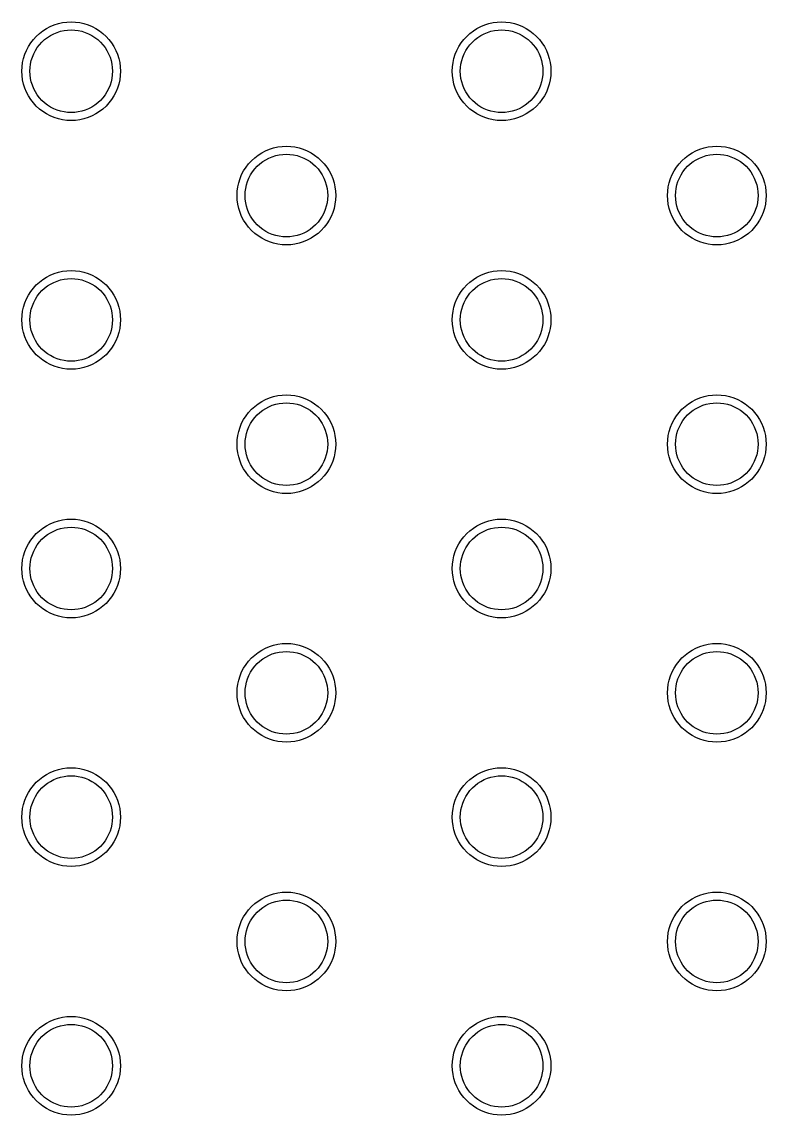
# Model space of a CAD drawing. Header units: millimetres. Extents: x 0 to 2033, y -1000001 to 3212.
# Drawn here: x 226.5 to 346.3, y 2427.1 to 2602.9 of the extents above; entities that cross this region are included whole.
import ezdxf

# ---------------------------------------------------------------- set-up
doc = ezdxf.new("R2010")
doc.units = ezdxf.units.MM
doc.layers.add('DRAWING', color=7, linetype='Continuous')

msp = doc.modelspace()

# ---------------------------------------------------------------- linework, layer by layer
at = {"layer": 'DRAWING', "linetype": 'CONTINUOUS', "true_color": 0xff1a1a}
for points in [[(242.34, 2595), (242.31, 2594.31), (242.22, 2593.62), (242.07, 2592.94), (241.86, 2592.28), (241.6, 2591.64), (241.28, 2591.03), (240.9, 2590.45), (240.48, 2589.9), (240.01, 2589.39), (239.5, 2588.92), (238.95, 2588.5), (238.37, 2588.12), (237.76, 2587.8), (237.12, 2587.54), (236.46, 2587.33), (235.78, 2587.18), (235.09, 2587.09), (234.4, 2587.06), (233.71, 2587.09), (233.02, 2587.18), (232.34, 2587.33), (231.68, 2587.54), (231.04, 2587.8), (230.43, 2588.12), (229.85, 2588.5), (229.3, 2588.92), (228.79, 2589.39), (228.32, 2589.9), (227.9, 2590.45), (227.52, 2591.03), (227.2, 2591.64), (226.94, 2592.28), (226.73, 2592.94), (226.58, 2593.62), (226.49, 2594.31), (226.46, 2595), (226.49, 2595.69), (226.58, 2596.38), (226.73, 2597.06), (226.94, 2597.72), (227.2, 2598.36), (227.52, 2598.97), (227.9, 2599.55), (228.32, 2600.1), (228.79, 2600.61), (229.3, 2601.08), (229.85, 2601.5), (230.43, 2601.88), (231.04, 2602.2), (231.68, 2602.46), (232.34, 2602.67), (233.02, 2602.82), (233.71, 2602.91), (234.4, 2602.94), (235.09, 2602.91), (235.78, 2602.82), (236.46, 2602.67), (237.12, 2602.46), (237.76, 2602.2), (238.37, 2601.88), (238.95, 2601.5), (239.5, 2601.08), (240.01, 2600.61), (240.48, 2600.1), (240.9, 2599.55), (241.28, 2598.97), (241.6, 2598.36), (241.86, 2597.72), (242.07, 2597.06), (242.22, 2596.38), (242.31, 2595.69), (242.34, 2595)], [(311.62, 2595), (311.59, 2594.31), (311.5, 2593.62), (311.35, 2592.94), (311.14, 2592.28), (310.88, 2591.64), (310.56, 2591.03), (310.18, 2590.45), (309.76, 2589.9), (309.29, 2589.39), (308.78, 2588.92), (308.23, 2588.5), (307.65, 2588.12), (307.04, 2587.8), (306.4, 2587.54), (305.74, 2587.33), (305.06, 2587.18), (304.37, 2587.09), (303.68, 2587.06), (302.99, 2587.09), (302.3, 2587.18), (301.62, 2587.33), (300.96, 2587.54), (300.32, 2587.8), (299.71, 2588.12), (299.13, 2588.5), (298.58, 2588.92), (298.07, 2589.39), (297.6, 2589.9), (297.18, 2590.45), (296.8, 2591.03), (296.48, 2591.64), (296.22, 2592.28), (296.01, 2592.94), (295.86, 2593.62), (295.77, 2594.31), (295.74, 2595), (295.77, 2595.69), (295.86, 2596.38), (296.01, 2597.06), (296.22, 2597.72), (296.48, 2598.36), (296.8, 2598.97), (297.18, 2599.55), (297.6, 2600.1), (298.07, 2600.61), (298.58, 2601.08), (299.13, 2601.5), (299.71, 2601.88), (300.32, 2602.2), (300.96, 2602.46), (301.62, 2602.67), (302.3, 2602.82), (302.99, 2602.91), (303.68, 2602.94), (304.37, 2602.91), (305.06, 2602.82), (305.74, 2602.67), (306.4, 2602.46), (307.04, 2602.2), (307.65, 2601.88), (308.23, 2601.5), (308.78, 2601.08), (309.29, 2600.61), (309.76, 2600.1), (310.18, 2599.55), (310.56, 2598.97), (310.88, 2598.36), (311.14, 2597.72), (311.35, 2597.06), (311.5, 2596.38), (311.59, 2595.69), (311.62, 2595)], [(276.98, 2575), (276.95, 2574.31), (276.86, 2573.62), (276.71, 2572.94), (276.5, 2572.28), (276.24, 2571.64), (275.92, 2571.03), (275.54, 2570.45), (275.12, 2569.9), (274.65, 2569.39), (274.14, 2568.92), (273.59, 2568.5), (273.01, 2568.12), (272.4, 2567.8), (271.76, 2567.54), (271.1, 2567.33), (270.42, 2567.18), (269.73, 2567.09), (269.04, 2567.06), (268.35, 2567.09), (267.66, 2567.18), (266.98, 2567.33), (266.32, 2567.54), (265.68, 2567.8), (265.07, 2568.12), (264.49, 2568.5), (263.94, 2568.92), (263.43, 2569.39), (262.96, 2569.9), (262.54, 2570.45), (262.16, 2571.03), (261.84, 2571.64), (261.58, 2572.28), (261.37, 2572.94), (261.22, 2573.62), (261.13, 2574.31), (261.1, 2575), (261.13, 2575.69), (261.22, 2576.38), (261.37, 2577.06), (261.58, 2577.72), (261.84, 2578.36), (262.16, 2578.97), (262.54, 2579.55), (262.96, 2580.1), (263.43, 2580.61), (263.94, 2581.08), (264.49, 2581.5), (265.07, 2581.88), (265.68, 2582.2), (266.32, 2582.46), (266.98, 2582.67), (267.66, 2582.82), (268.35, 2582.91), (269.04, 2582.94), (269.73, 2582.91), (270.42, 2582.82), (271.1, 2582.67), (271.76, 2582.46), (272.4, 2582.2), (273.01, 2581.88), (273.59, 2581.5), (274.14, 2581.08), (274.65, 2580.61), (275.12, 2580.1), (275.54, 2579.55), (275.92, 2578.97), (276.24, 2578.36), (276.5, 2577.72), (276.71, 2577.06), (276.86, 2576.38), (276.95, 2575.69), (276.98, 2575)], [(346.26, 2575), (346.23, 2574.31), (346.14, 2573.62), (345.99, 2572.94), (345.78, 2572.28), (345.52, 2571.64), (345.2, 2571.03), (344.82, 2570.45), (344.4, 2569.9), (343.93, 2569.39), (343.42, 2568.92), (342.87, 2568.5), (342.29, 2568.12), (341.68, 2567.8), (341.04, 2567.54), (340.38, 2567.33), (339.7, 2567.18), (339.01, 2567.09), (338.32, 2567.06), (337.63, 2567.09), (336.94, 2567.18), (336.26, 2567.33), (335.6, 2567.54), (334.96, 2567.8), (334.35, 2568.12), (333.77, 2568.5), (333.22, 2568.92), (332.71, 2569.39), (332.24, 2569.9), (331.82, 2570.45), (331.44, 2571.03), (331.12, 2571.64), (330.86, 2572.28), (330.65, 2572.94), (330.5, 2573.62), (330.41, 2574.31), (330.38, 2575), (330.41, 2575.69), (330.5, 2576.38), (330.65, 2577.06), (330.86, 2577.72), (331.12, 2578.36), (331.44, 2578.97), (331.82, 2579.55), (332.24, 2580.1), (332.71, 2580.61), (333.22, 2581.08), (333.77, 2581.5), (334.35, 2581.88), (334.96, 2582.2), (335.6, 2582.46), (336.26, 2582.67), (336.94, 2582.82), (337.63, 2582.91), (338.32, 2582.94), (339.01, 2582.91), (339.7, 2582.82), (340.38, 2582.67), (341.04, 2582.46), (341.68, 2582.2), (342.29, 2581.88), (342.87, 2581.5), (343.42, 2581.08), (343.93, 2580.61), (344.4, 2580.1), (344.82, 2579.55), (345.2, 2578.97), (345.52, 2578.36), (345.78, 2577.72), (345.99, 2577.06), (346.14, 2576.38), (346.23, 2575.69), (346.26, 2575)], [(242.34, 2555), (242.31, 2554.31), (242.22, 2553.62), (242.07, 2552.94), (241.86, 2552.28), (241.6, 2551.64), (241.28, 2551.03), (240.9, 2550.45), (240.48, 2549.9), (240.01, 2549.39), (239.5, 2548.92), (238.95, 2548.5), (238.37, 2548.12), (237.76, 2547.8), (237.12, 2547.54), (236.46, 2547.33), (235.78, 2547.18), (235.09, 2547.09), (234.4, 2547.06), (233.71, 2547.09), (233.02, 2547.18), (232.34, 2547.33), (231.68, 2547.54), (231.04, 2547.8), (230.43, 2548.12), (229.85, 2548.5), (229.3, 2548.92), (228.79, 2549.39), (228.32, 2549.9), (227.9, 2550.45), (227.52, 2551.03), (227.2, 2551.64), (226.94, 2552.28), (226.73, 2552.94), (226.58, 2553.62), (226.49, 2554.31), (226.46, 2555), (226.49, 2555.69), (226.58, 2556.38), (226.73, 2557.06), (226.94, 2557.72), (227.2, 2558.36), (227.52, 2558.97), (227.9, 2559.55), (228.32, 2560.1), (228.79, 2560.61), (229.3, 2561.08), (229.85, 2561.5), (230.43, 2561.88), (231.04, 2562.2), (231.68, 2562.46), (232.34, 2562.67), (233.02, 2562.82), (233.71, 2562.91), (234.4, 2562.94), (235.09, 2562.91), (235.78, 2562.82), (236.46, 2562.67), (237.12, 2562.46), (237.76, 2562.2), (238.37, 2561.88), (238.95, 2561.5), (239.5, 2561.08), (240.01, 2560.61), (240.48, 2560.1), (240.9, 2559.55), (241.28, 2558.97), (241.6, 2558.36), (241.86, 2557.72), (242.07, 2557.06), (242.22, 2556.38), (242.31, 2555.69), (242.34, 2555)], [(311.62, 2555), (311.59, 2554.31), (311.5, 2553.62), (311.35, 2552.94), (311.14, 2552.28), (310.88, 2551.64), (310.56, 2551.03), (310.18, 2550.45), (309.76, 2549.9), (309.29, 2549.39), (308.78, 2548.92), (308.23, 2548.5), (307.65, 2548.12), (307.04, 2547.8), (306.4, 2547.54), (305.74, 2547.33), (305.06, 2547.18), (304.37, 2547.09), (303.68, 2547.06), (302.99, 2547.09), (302.3, 2547.18), (301.62, 2547.33), (300.96, 2547.54), (300.32, 2547.8), (299.71, 2548.12), (299.13, 2548.5), (298.58, 2548.92), (298.07, 2549.39), (297.6, 2549.9), (297.18, 2550.45), (296.8, 2551.03), (296.48, 2551.64), (296.22, 2552.28), (296.01, 2552.94), (295.86, 2553.62), (295.77, 2554.31), (295.74, 2555), (295.77, 2555.69), (295.86, 2556.38), (296.01, 2557.06), (296.22, 2557.72), (296.48, 2558.36), (296.8, 2558.97), (297.18, 2559.55), (297.6, 2560.1), (298.07, 2560.61), (298.58, 2561.08), (299.13, 2561.5), (299.71, 2561.88), (300.32, 2562.2), (300.96, 2562.46), (301.62, 2562.67), (302.3, 2562.82), (302.99, 2562.91), (303.68, 2562.94), (304.37, 2562.91), (305.06, 2562.82), (305.74, 2562.67), (306.4, 2562.46), (307.04, 2562.2), (307.65, 2561.88), (308.23, 2561.5), (308.78, 2561.08), (309.29, 2560.61), (309.76, 2560.1), (310.18, 2559.55), (310.56, 2558.97), (310.88, 2558.36), (311.14, 2557.72), (311.35, 2557.06), (311.5, 2556.38), (311.59, 2555.69), (311.62, 2555)], [(276.98, 2535), (276.95, 2534.31), (276.86, 2533.62), (276.71, 2532.94), (276.5, 2532.28), (276.24, 2531.64), (275.92, 2531.03), (275.54, 2530.45), (275.12, 2529.9), (274.65, 2529.39), (274.14, 2528.92), (273.59, 2528.5), (273.01, 2528.12), (272.4, 2527.8), (271.76, 2527.54), (271.1, 2527.33), (270.42, 2527.18), (269.73, 2527.09), (269.04, 2527.06), (268.35, 2527.09), (267.66, 2527.18), (266.98, 2527.33), (266.32, 2527.54), (265.68, 2527.8), (265.07, 2528.12), (264.49, 2528.5), (263.94, 2528.92), (263.43, 2529.39), (262.96, 2529.9), (262.54, 2530.45), (262.16, 2531.03), (261.84, 2531.64), (261.58, 2532.28), (261.37, 2532.94), (261.22, 2533.62), (261.13, 2534.31), (261.1, 2535), (261.13, 2535.69), (261.22, 2536.38), (261.37, 2537.06), (261.58, 2537.72), (261.84, 2538.36), (262.16, 2538.97), (262.54, 2539.55), (262.96, 2540.1), (263.43, 2540.61), (263.94, 2541.08), (264.49, 2541.5), (265.07, 2541.88), (265.68, 2542.2), (266.32, 2542.46), (266.98, 2542.67), (267.66, 2542.82), (268.35, 2542.91), (269.04, 2542.94), (269.73, 2542.91), (270.42, 2542.82), (271.1, 2542.67), (271.76, 2542.46), (272.4, 2542.2), (273.01, 2541.88), (273.59, 2541.5), (274.14, 2541.08), (274.65, 2540.61), (275.12, 2540.1), (275.54, 2539.55), (275.92, 2538.97), (276.24, 2538.36), (276.5, 2537.72), (276.71, 2537.06), (276.86, 2536.38), (276.95, 2535.69), (276.98, 2535)], [(346.26, 2535), (346.23, 2534.31), (346.14, 2533.62), (345.99, 2532.94), (345.78, 2532.28), (345.52, 2531.64), (345.2, 2531.03), (344.82, 2530.45), (344.4, 2529.9), (343.93, 2529.39), (343.42, 2528.92), (342.87, 2528.5), (342.29, 2528.12), (341.68, 2527.8), (341.04, 2527.54), (340.38, 2527.33), (339.7, 2527.18), (339.01, 2527.09), (338.32, 2527.06), (337.63, 2527.09), (336.94, 2527.18), (336.26, 2527.33), (335.6, 2527.54), (334.96, 2527.8), (334.35, 2528.12), (333.77, 2528.5), (333.22, 2528.92), (332.71, 2529.39), (332.24, 2529.9), (331.82, 2530.45), (331.44, 2531.03), (331.12, 2531.64), (330.86, 2532.28), (330.65, 2532.94), (330.5, 2533.62), (330.41, 2534.31), (330.38, 2535), (330.41, 2535.69), (330.5, 2536.38), (330.65, 2537.06), (330.86, 2537.72), (331.12, 2538.36), (331.44, 2538.97), (331.82, 2539.55), (332.24, 2540.1), (332.71, 2540.61), (333.22, 2541.08), (333.77, 2541.5), (334.35, 2541.88), (334.96, 2542.2), (335.6, 2542.46), (336.26, 2542.67), (336.94, 2542.82), (337.63, 2542.91), (338.32, 2542.94), (339.01, 2542.91), (339.7, 2542.82), (340.38, 2542.67), (341.04, 2542.46), (341.68, 2542.2), (342.29, 2541.88), (342.87, 2541.5), (343.42, 2541.08), (343.93, 2540.61), (344.4, 2540.1), (344.82, 2539.55), (345.2, 2538.97), (345.52, 2538.36), (345.78, 2537.72), (345.99, 2537.06), (346.14, 2536.38), (346.23, 2535.69), (346.26, 2535)], [(242.34, 2515), (242.31, 2514.31), (242.22, 2513.62), (242.07, 2512.94), (241.86, 2512.28), (241.6, 2511.64), (241.28, 2511.03), (240.9, 2510.45), (240.48, 2509.9), (240.01, 2509.39), (239.5, 2508.92), (238.95, 2508.5), (238.37, 2508.12), (237.76, 2507.8), (237.12, 2507.54), (236.46, 2507.33), (235.78, 2507.18), (235.09, 2507.09), (234.4, 2507.06), (233.71, 2507.09), (233.02, 2507.18), (232.34, 2507.33), (231.68, 2507.54), (231.04, 2507.8), (230.43, 2508.12), (229.85, 2508.5), (229.3, 2508.92), (228.79, 2509.39), (228.32, 2509.9), (227.9, 2510.45), (227.52, 2511.03), (227.2, 2511.64), (226.94, 2512.28), (226.73, 2512.94), (226.58, 2513.62), (226.49, 2514.31), (226.46, 2515), (226.49, 2515.69), (226.58, 2516.38), (226.73, 2517.06), (226.94, 2517.72), (227.2, 2518.36), (227.52, 2518.97), (227.9, 2519.55), (228.32, 2520.1), (228.79, 2520.61), (229.3, 2521.08), (229.85, 2521.5), (230.43, 2521.88), (231.04, 2522.2), (231.68, 2522.46), (232.34, 2522.67), (233.02, 2522.82), (233.71, 2522.91), (234.4, 2522.94), (235.09, 2522.91), (235.78, 2522.82), (236.46, 2522.67), (237.12, 2522.46), (237.76, 2522.2), (238.37, 2521.88), (238.95, 2521.5), (239.5, 2521.08), (240.01, 2520.61), (240.48, 2520.1), (240.9, 2519.55), (241.28, 2518.97), (241.6, 2518.36), (241.86, 2517.72), (242.07, 2517.06), (242.22, 2516.38), (242.31, 2515.69), (242.34, 2515)], [(311.62, 2515), (311.59, 2514.31), (311.5, 2513.62), (311.35, 2512.94), (311.14, 2512.28), (310.88, 2511.64), (310.56, 2511.03), (310.18, 2510.45), (309.76, 2509.9), (309.29, 2509.39), (308.78, 2508.92), (308.23, 2508.5), (307.65, 2508.12), (307.04, 2507.8), (306.4, 2507.54), (305.74, 2507.33), (305.06, 2507.18), (304.37, 2507.09), (303.68, 2507.06), (302.99, 2507.09), (302.3, 2507.18), (301.62, 2507.33), (300.96, 2507.54), (300.32, 2507.8), (299.71, 2508.12), (299.13, 2508.5), (298.58, 2508.92), (298.07, 2509.39), (297.6, 2509.9), (297.18, 2510.45), (296.8, 2511.03), (296.48, 2511.64), (296.22, 2512.28), (296.01, 2512.94), (295.86, 2513.62), (295.77, 2514.31), (295.74, 2515), (295.77, 2515.69), (295.86, 2516.38), (296.01, 2517.06), (296.22, 2517.72), (296.48, 2518.36), (296.8, 2518.97), (297.18, 2519.55), (297.6, 2520.1), (298.07, 2520.61), (298.58, 2521.08), (299.13, 2521.5), (299.71, 2521.88), (300.32, 2522.2), (300.96, 2522.46), (301.62, 2522.67), (302.3, 2522.82), (302.99, 2522.91), (303.68, 2522.94), (304.37, 2522.91), (305.06, 2522.82), (305.74, 2522.67), (306.4, 2522.46), (307.04, 2522.2), (307.65, 2521.88), (308.23, 2521.5), (308.78, 2521.08), (309.29, 2520.61), (309.76, 2520.1), (310.18, 2519.55), (310.56, 2518.97), (310.88, 2518.36), (311.14, 2517.72), (311.35, 2517.06), (311.5, 2516.38), (311.59, 2515.69), (311.62, 2515)], [(276.98, 2495), (276.95, 2494.31), (276.86, 2493.62), (276.71, 2492.94), (276.5, 2492.28), (276.24, 2491.64), (275.92, 2491.03), (275.54, 2490.45), (275.12, 2489.9), (274.65, 2489.39), (274.14, 2488.92), (273.59, 2488.5), (273.01, 2488.12), (272.4, 2487.8), (271.76, 2487.54), (271.1, 2487.33), (270.42, 2487.18), (269.73, 2487.09), (269.04, 2487.06), (268.35, 2487.09), (267.66, 2487.18), (266.98, 2487.33), (266.32, 2487.54), (265.68, 2487.8), (265.07, 2488.12), (264.49, 2488.5), (263.94, 2488.92), (263.43, 2489.39), (262.96, 2489.9), (262.54, 2490.45), (262.16, 2491.03), (261.84, 2491.64), (261.58, 2492.28), (261.37, 2492.94), (261.22, 2493.62), (261.13, 2494.31), (261.1, 2495), (261.13, 2495.69), (261.22, 2496.38), (261.37, 2497.06), (261.58, 2497.72), (261.84, 2498.36), (262.16, 2498.97), (262.54, 2499.55), (262.96, 2500.1), (263.43, 2500.61), (263.94, 2501.08), (264.49, 2501.5), (265.07, 2501.88), (265.68, 2502.2), (266.32, 2502.46), (266.98, 2502.67), (267.66, 2502.82), (268.35, 2502.91), (269.04, 2502.94), (269.73, 2502.91), (270.42, 2502.82), (271.1, 2502.67), (271.76, 2502.46), (272.4, 2502.2), (273.01, 2501.88), (273.59, 2501.5), (274.14, 2501.08), (274.65, 2500.61), (275.12, 2500.1), (275.54, 2499.55), (275.92, 2498.97), (276.24, 2498.36), (276.5, 2497.72), (276.71, 2497.06), (276.86, 2496.38), (276.95, 2495.69), (276.98, 2495)], [(346.26, 2495), (346.23, 2494.31), (346.14, 2493.62), (345.99, 2492.94), (345.78, 2492.28), (345.52, 2491.64), (345.2, 2491.03), (344.82, 2490.45), (344.4, 2489.9), (343.93, 2489.39), (343.42, 2488.92), (342.87, 2488.5), (342.29, 2488.12), (341.68, 2487.8), (341.04, 2487.54), (340.38, 2487.33), (339.7, 2487.18), (339.01, 2487.09), (338.32, 2487.06), (337.63, 2487.09), (336.94, 2487.18), (336.26, 2487.33), (335.6, 2487.54), (334.96, 2487.8), (334.35, 2488.12), (333.77, 2488.5), (333.22, 2488.92), (332.71, 2489.39), (332.24, 2489.9), (331.82, 2490.45), (331.44, 2491.03), (331.12, 2491.64), (330.86, 2492.28), (330.65, 2492.94), (330.5, 2493.62), (330.41, 2494.31), (330.38, 2495), (330.41, 2495.69), (330.5, 2496.38), (330.65, 2497.06), (330.86, 2497.72), (331.12, 2498.36), (331.44, 2498.97), (331.82, 2499.55), (332.24, 2500.1), (332.71, 2500.61), (333.22, 2501.08), (333.77, 2501.5), (334.35, 2501.88), (334.96, 2502.2), (335.6, 2502.46), (336.26, 2502.67), (336.94, 2502.82), (337.63, 2502.91), (338.32, 2502.94), (339.01, 2502.91), (339.7, 2502.82), (340.38, 2502.67), (341.04, 2502.46), (341.68, 2502.2), (342.29, 2501.88), (342.87, 2501.5), (343.42, 2501.08), (343.93, 2500.61), (344.4, 2500.1), (344.82, 2499.55), (345.2, 2498.97), (345.52, 2498.36), (345.78, 2497.72), (345.99, 2497.06), (346.14, 2496.38), (346.23, 2495.69), (346.26, 2495)], [(242.34, 2475), (242.31, 2474.31), (242.22, 2473.62), (242.07, 2472.94), (241.86, 2472.28), (241.6, 2471.64), (241.28, 2471.03), (240.9, 2470.45), (240.48, 2469.9), (240.01, 2469.39), (239.5, 2468.92), (238.95, 2468.5), (238.37, 2468.12), (237.76, 2467.8), (237.12, 2467.54), (236.46, 2467.33), (235.78, 2467.18), (235.09, 2467.09), (234.4, 2467.06), (233.71, 2467.09), (233.02, 2467.18), (232.34, 2467.33), (231.68, 2467.54), (231.04, 2467.8), (230.43, 2468.12), (229.85, 2468.5), (229.3, 2468.92), (228.79, 2469.39), (228.32, 2469.9), (227.9, 2470.45), (227.52, 2471.03), (227.2, 2471.64), (226.94, 2472.28), (226.73, 2472.94), (226.58, 2473.62), (226.49, 2474.31), (226.46, 2475), (226.49, 2475.69), (226.58, 2476.38), (226.73, 2477.06), (226.94, 2477.72), (227.2, 2478.36), (227.52, 2478.97), (227.9, 2479.55), (228.32, 2480.1), (228.79, 2480.61), (229.3, 2481.08), (229.85, 2481.5), (230.43, 2481.88), (231.04, 2482.2), (231.68, 2482.46), (232.34, 2482.67), (233.02, 2482.82), (233.71, 2482.91), (234.4, 2482.94), (235.09, 2482.91), (235.78, 2482.82), (236.46, 2482.67), (237.12, 2482.46), (237.76, 2482.2), (238.37, 2481.88), (238.95, 2481.5), (239.5, 2481.08), (240.01, 2480.61), (240.48, 2480.1), (240.9, 2479.55), (241.28, 2478.97), (241.6, 2478.36), (241.86, 2477.72), (242.07, 2477.06), (242.22, 2476.38), (242.31, 2475.69), (242.34, 2475)], [(311.62, 2475), (311.59, 2474.31), (311.5, 2473.62), (311.35, 2472.94), (311.14, 2472.28), (310.88, 2471.64), (310.56, 2471.03), (310.18, 2470.45), (309.76, 2469.9), (309.29, 2469.39), (308.78, 2468.92), (308.23, 2468.5), (307.65, 2468.12), (307.04, 2467.8), (306.4, 2467.54), (305.74, 2467.33), (305.06, 2467.18), (304.37, 2467.09), (303.68, 2467.06), (302.99, 2467.09), (302.3, 2467.18), (301.62, 2467.33), (300.96, 2467.54), (300.32, 2467.8), (299.71, 2468.12), (299.13, 2468.5), (298.58, 2468.92), (298.07, 2469.39), (297.6, 2469.9), (297.18, 2470.45), (296.8, 2471.03), (296.48, 2471.64), (296.22, 2472.28), (296.01, 2472.94), (295.86, 2473.62), (295.77, 2474.31), (295.74, 2475), (295.77, 2475.69), (295.86, 2476.38), (296.01, 2477.06), (296.22, 2477.72), (296.48, 2478.36), (296.8, 2478.97), (297.18, 2479.55), (297.6, 2480.1), (298.07, 2480.61), (298.58, 2481.08), (299.13, 2481.5), (299.71, 2481.88), (300.32, 2482.2), (300.96, 2482.46), (301.62, 2482.67), (302.3, 2482.82), (302.99, 2482.91), (303.68, 2482.94), (304.37, 2482.91), (305.06, 2482.82), (305.74, 2482.67), (306.4, 2482.46), (307.04, 2482.2), (307.65, 2481.88), (308.23, 2481.5), (308.78, 2481.08), (309.29, 2480.61), (309.76, 2480.1), (310.18, 2479.55), (310.56, 2478.97), (310.88, 2478.36), (311.14, 2477.72), (311.35, 2477.06), (311.5, 2476.38), (311.59, 2475.69), (311.62, 2475)], [(276.98, 2455), (276.95, 2454.31), (276.86, 2453.62), (276.71, 2452.94), (276.5, 2452.28), (276.24, 2451.64), (275.92, 2451.03), (275.54, 2450.45), (275.12, 2449.9), (274.65, 2449.39), (274.14, 2448.92), (273.59, 2448.5), (273.01, 2448.12), (272.4, 2447.8), (271.76, 2447.54), (271.1, 2447.33), (270.42, 2447.18), (269.73, 2447.09), (269.04, 2447.06), (268.35, 2447.09), (267.66, 2447.18), (266.98, 2447.33), (266.32, 2447.54), (265.68, 2447.8), (265.07, 2448.12), (264.49, 2448.5), (263.94, 2448.92), (263.43, 2449.39), (262.96, 2449.9), (262.54, 2450.45), (262.16, 2451.03), (261.84, 2451.64), (261.58, 2452.28), (261.37, 2452.94), (261.22, 2453.62), (261.13, 2454.31), (261.1, 2455), (261.13, 2455.69), (261.22, 2456.38), (261.37, 2457.06), (261.58, 2457.72), (261.84, 2458.36), (262.16, 2458.97), (262.54, 2459.55), (262.96, 2460.1), (263.43, 2460.61), (263.94, 2461.08), (264.49, 2461.5), (265.07, 2461.88), (265.68, 2462.2), (266.32, 2462.46), (266.98, 2462.67), (267.66, 2462.82), (268.35, 2462.91), (269.04, 2462.94), (269.73, 2462.91), (270.42, 2462.82), (271.1, 2462.67), (271.76, 2462.46), (272.4, 2462.2), (273.01, 2461.88), (273.59, 2461.5), (274.14, 2461.08), (274.65, 2460.61), (275.12, 2460.1), (275.54, 2459.55), (275.92, 2458.97), (276.24, 2458.36), (276.5, 2457.72), (276.71, 2457.06), (276.86, 2456.38), (276.95, 2455.69), (276.98, 2455)], [(346.26, 2455), (346.23, 2454.31), (346.14, 2453.62), (345.99, 2452.94), (345.78, 2452.28), (345.52, 2451.64), (345.2, 2451.03), (344.82, 2450.45), (344.4, 2449.9), (343.93, 2449.39), (343.42, 2448.92), (342.87, 2448.5), (342.29, 2448.12), (341.68, 2447.8), (341.04, 2447.54), (340.38, 2447.33), (339.7, 2447.18), (339.01, 2447.09), (338.32, 2447.06), (337.63, 2447.09), (336.94, 2447.18), (336.26, 2447.33), (335.6, 2447.54), (334.96, 2447.8), (334.35, 2448.12), (333.77, 2448.5), (333.22, 2448.92), (332.71, 2449.39), (332.24, 2449.9), (331.82, 2450.45), (331.44, 2451.03), (331.12, 2451.64), (330.86, 2452.28), (330.65, 2452.94), (330.5, 2453.62), (330.41, 2454.31), (330.38, 2455), (330.41, 2455.69), (330.5, 2456.38), (330.65, 2457.06), (330.86, 2457.72), (331.12, 2458.36), (331.44, 2458.97), (331.82, 2459.55), (332.24, 2460.1), (332.71, 2460.61), (333.22, 2461.08), (333.77, 2461.5), (334.35, 2461.88), (334.96, 2462.2), (335.6, 2462.46), (336.26, 2462.67), (336.94, 2462.82), (337.63, 2462.91), (338.32, 2462.94), (339.01, 2462.91), (339.7, 2462.82), (340.38, 2462.67), (341.04, 2462.46), (341.68, 2462.2), (342.29, 2461.88), (342.87, 2461.5), (343.42, 2461.08), (343.93, 2460.61), (344.4, 2460.1), (344.82, 2459.55), (345.2, 2458.97), (345.52, 2458.36), (345.78, 2457.72), (345.99, 2457.06), (346.14, 2456.38), (346.23, 2455.69), (346.26, 2455)], [(242.34, 2435), (242.31, 2434.31), (242.22, 2433.62), (242.07, 2432.94), (241.86, 2432.28), (241.6, 2431.64), (241.28, 2431.03), (240.9, 2430.45), (240.48, 2429.9), (240.01, 2429.39), (239.5, 2428.92), (238.95, 2428.5), (238.37, 2428.12), (237.76, 2427.8), (237.12, 2427.54), (236.46, 2427.33), (235.78, 2427.18), (235.09, 2427.09), (234.4, 2427.06), (233.71, 2427.09), (233.02, 2427.18), (232.34, 2427.33), (231.68, 2427.54), (231.04, 2427.8), (230.43, 2428.12), (229.85, 2428.5), (229.3, 2428.92), (228.79, 2429.39), (228.32, 2429.9), (227.9, 2430.45), (227.52, 2431.03), (227.2, 2431.64), (226.94, 2432.28), (226.73, 2432.94), (226.58, 2433.62), (226.49, 2434.31), (226.46, 2435), (226.49, 2435.69), (226.58, 2436.38), (226.73, 2437.06), (226.94, 2437.72), (227.2, 2438.36), (227.52, 2438.97), (227.9, 2439.55), (228.32, 2440.1), (228.79, 2440.61), (229.3, 2441.08), (229.85, 2441.5), (230.43, 2441.88), (231.04, 2442.2), (231.68, 2442.46), (232.34, 2442.67), (233.02, 2442.82), (233.71, 2442.91), (234.4, 2442.94), (235.09, 2442.91), (235.78, 2442.82), (236.46, 2442.67), (237.12, 2442.46), (237.76, 2442.2), (238.37, 2441.88), (238.95, 2441.5), (239.5, 2441.08), (240.01, 2440.61), (240.48, 2440.1), (240.9, 2439.55), (241.28, 2438.97), (241.6, 2438.36), (241.86, 2437.72), (242.07, 2437.06), (242.22, 2436.38), (242.31, 2435.69), (242.34, 2435)], [(311.62, 2435), (311.59, 2434.31), (311.5, 2433.62), (311.35, 2432.94), (311.14, 2432.28), (310.88, 2431.64), (310.56, 2431.03), (310.18, 2430.45), (309.76, 2429.9), (309.29, 2429.39), (308.78, 2428.92), (308.23, 2428.5), (307.65, 2428.12), (307.04, 2427.8), (306.4, 2427.54), (305.74, 2427.33), (305.06, 2427.18), (304.37, 2427.09), (303.68, 2427.06), (302.99, 2427.09), (302.3, 2427.18), (301.62, 2427.33), (300.96, 2427.54), (300.32, 2427.8), (299.71, 2428.12), (299.13, 2428.5), (298.58, 2428.92), (298.07, 2429.39), (297.6, 2429.9), (297.18, 2430.45), (296.8, 2431.03), (296.48, 2431.64), (296.22, 2432.28), (296.01, 2432.94), (295.86, 2433.62), (295.77, 2434.31), (295.74, 2435), (295.77, 2435.69), (295.86, 2436.38), (296.01, 2437.06), (296.22, 2437.72), (296.48, 2438.36), (296.8, 2438.97), (297.18, 2439.55), (297.6, 2440.1), (298.07, 2440.61), (298.58, 2441.08), (299.13, 2441.5), (299.71, 2441.88), (300.32, 2442.2), (300.96, 2442.46), (301.62, 2442.67), (302.3, 2442.82), (302.99, 2442.91), (303.68, 2442.94), (304.37, 2442.91), (305.06, 2442.82), (305.74, 2442.67), (306.4, 2442.46), (307.04, 2442.2), (307.65, 2441.88), (308.23, 2441.5), (308.78, 2441.08), (309.29, 2440.61), (309.76, 2440.1), (310.18, 2439.55), (310.56, 2438.97), (310.88, 2438.36), (311.14, 2437.72), (311.35, 2437.06), (311.5, 2436.38), (311.59, 2435.69), (311.62, 2435)]]:
    msp.add_lwpolyline(points, close=True, dxfattribs=at)
at = {"layer": 'DRAWING', "linetype": 'CONTINUOUS', "true_color": 0x111111}
for points in [[(241.05, 2595), (241.02, 2594.42), (240.95, 2593.85), (240.82, 2593.28), (240.65, 2592.73), (240.43, 2592.19), (240.16, 2591.68), (239.85, 2591.19), (239.49, 2590.73), (239.1, 2590.3), (238.67, 2589.91), (238.21, 2589.55), (237.72, 2589.24), (237.21, 2588.97), (236.67, 2588.75), (236.12, 2588.58), (235.55, 2588.45), (234.98, 2588.38), (234.4, 2588.35), (233.82, 2588.38), (233.25, 2588.45), (232.68, 2588.58), (232.13, 2588.75), (231.59, 2588.97), (231.07, 2589.24), (230.59, 2589.55), (230.13, 2589.91), (229.7, 2590.3), (229.31, 2590.73), (228.95, 2591.19), (228.64, 2591.68), (228.37, 2592.19), (228.15, 2592.73), (227.98, 2593.28), (227.85, 2593.85), (227.78, 2594.42), (227.75, 2595), (227.78, 2595.58), (227.85, 2596.15), (227.98, 2596.72), (228.15, 2597.27), (228.37, 2597.81), (228.64, 2598.32), (228.95, 2598.81), (229.31, 2599.27), (229.7, 2599.7), (230.13, 2600.09), (230.59, 2600.45), (231.07, 2600.76), (231.59, 2601.03), (232.13, 2601.25), (232.68, 2601.42), (233.25, 2601.55), (233.82, 2601.62), (234.4, 2601.65), (234.98, 2601.62), (235.55, 2601.55), (236.12, 2601.42), (236.67, 2601.25), (237.21, 2601.03), (237.72, 2600.76), (238.21, 2600.45), (238.67, 2600.09), (239.1, 2599.7), (239.49, 2599.27), (239.85, 2598.81), (240.16, 2598.32), (240.43, 2597.81), (240.65, 2597.27), (240.82, 2596.72), (240.95, 2596.15), (241.02, 2595.58), (241.05, 2595)], [(310.33, 2595), (310.3, 2594.42), (310.23, 2593.85), (310.1, 2593.28), (309.93, 2592.73), (309.71, 2592.19), (309.44, 2591.68), (309.13, 2591.19), (308.77, 2590.73), (308.38, 2590.3), (307.95, 2589.91), (307.49, 2589.55), (307, 2589.24), (306.49, 2588.97), (305.95, 2588.75), (305.4, 2588.58), (304.83, 2588.45), (304.26, 2588.38), (303.68, 2588.35), (303.1, 2588.38), (302.53, 2588.45), (301.96, 2588.58), (301.41, 2588.75), (300.87, 2588.97), (300.36, 2589.24), (299.87, 2589.55), (299.41, 2589.91), (298.98, 2590.3), (298.59, 2590.73), (298.23, 2591.19), (297.92, 2591.68), (297.65, 2592.19), (297.43, 2592.73), (297.26, 2593.28), (297.13, 2593.85), (297.06, 2594.42), (297.03, 2595), (297.06, 2595.58), (297.13, 2596.15), (297.26, 2596.72), (297.43, 2597.27), (297.65, 2597.81), (297.92, 2598.32), (298.23, 2598.81), (298.59, 2599.27), (298.98, 2599.7), (299.41, 2600.09), (299.87, 2600.45), (300.36, 2600.76), (300.87, 2601.03), (301.41, 2601.25), (301.96, 2601.42), (302.53, 2601.55), (303.1, 2601.62), (303.68, 2601.65), (304.26, 2601.62), (304.83, 2601.55), (305.4, 2601.42), (305.95, 2601.25), (306.49, 2601.03), (307, 2600.76), (307.49, 2600.45), (307.95, 2600.09), (308.38, 2599.7), (308.77, 2599.27), (309.13, 2598.81), (309.44, 2598.32), (309.71, 2597.81), (309.93, 2597.27), (310.1, 2596.72), (310.23, 2596.15), (310.3, 2595.58), (310.33, 2595)], [(275.69, 2575), (275.66, 2574.42), (275.59, 2573.85), (275.46, 2573.28), (275.29, 2572.73), (275.07, 2572.19), (274.8, 2571.68), (274.49, 2571.19), (274.13, 2570.73), (273.74, 2570.3), (273.31, 2569.91), (272.85, 2569.55), (272.37, 2569.24), (271.85, 2568.97), (271.31, 2568.75), (270.76, 2568.58), (270.19, 2568.45), (269.62, 2568.38), (269.04, 2568.35), (268.46, 2568.38), (267.89, 2568.45), (267.32, 2568.58), (266.77, 2568.75), (266.23, 2568.97), (265.72, 2569.24), (265.23, 2569.55), (264.77, 2569.91), (264.34, 2570.3), (263.95, 2570.73), (263.59, 2571.19), (263.28, 2571.68), (263.01, 2572.19), (262.79, 2572.73), (262.62, 2573.28), (262.49, 2573.85), (262.42, 2574.42), (262.39, 2575), (262.42, 2575.58), (262.49, 2576.15), (262.62, 2576.72), (262.79, 2577.27), (263.01, 2577.81), (263.28, 2578.32), (263.59, 2578.81), (263.95, 2579.27), (264.34, 2579.7), (264.77, 2580.09), (265.23, 2580.45), (265.72, 2580.76), (266.23, 2581.03), (266.77, 2581.25), (267.32, 2581.42), (267.89, 2581.55), (268.46, 2581.62), (269.04, 2581.65), (269.62, 2581.62), (270.19, 2581.55), (270.76, 2581.42), (271.31, 2581.25), (271.85, 2581.03), (272.37, 2580.76), (272.85, 2580.45), (273.31, 2580.09), (273.74, 2579.7), (274.13, 2579.27), (274.49, 2578.81), (274.8, 2578.32), (275.07, 2577.81), (275.29, 2577.27), (275.46, 2576.72), (275.59, 2576.15), (275.66, 2575.58), (275.69, 2575)], [(344.97, 2575), (344.94, 2574.42), (344.87, 2573.85), (344.74, 2573.28), (344.57, 2572.73), (344.35, 2572.19), (344.08, 2571.68), (343.77, 2571.19), (343.41, 2570.73), (343.02, 2570.3), (342.59, 2569.91), (342.13, 2569.55), (341.64, 2569.24), (341.13, 2568.97), (340.59, 2568.75), (340.04, 2568.58), (339.47, 2568.45), (338.9, 2568.38), (338.32, 2568.35), (337.74, 2568.38), (337.17, 2568.45), (336.6, 2568.58), (336.05, 2568.75), (335.51, 2568.97), (335, 2569.24), (334.51, 2569.55), (334.05, 2569.91), (333.62, 2570.3), (333.23, 2570.73), (332.87, 2571.19), (332.56, 2571.68), (332.29, 2572.19), (332.07, 2572.73), (331.9, 2573.28), (331.77, 2573.85), (331.7, 2574.42), (331.67, 2575), (331.7, 2575.58), (331.77, 2576.15), (331.9, 2576.72), (332.07, 2577.27), (332.29, 2577.81), (332.56, 2578.32), (332.87, 2578.81), (333.23, 2579.27), (333.62, 2579.7), (334.05, 2580.09), (334.51, 2580.45), (335, 2580.76), (335.51, 2581.03), (336.05, 2581.25), (336.6, 2581.42), (337.17, 2581.55), (337.74, 2581.62), (338.32, 2581.65), (338.9, 2581.62), (339.47, 2581.55), (340.04, 2581.42), (340.59, 2581.25), (341.13, 2581.03), (341.64, 2580.76), (342.13, 2580.45), (342.59, 2580.09), (343.02, 2579.7), (343.41, 2579.27), (343.77, 2578.81), (344.08, 2578.32), (344.35, 2577.81), (344.57, 2577.27), (344.74, 2576.72), (344.87, 2576.15), (344.94, 2575.58), (344.97, 2575)], [(241.05, 2555), (241.02, 2554.42), (240.95, 2553.85), (240.82, 2553.28), (240.65, 2552.73), (240.43, 2552.19), (240.16, 2551.68), (239.85, 2551.19), (239.49, 2550.73), (239.1, 2550.3), (238.67, 2549.91), (238.21, 2549.55), (237.72, 2549.24), (237.21, 2548.97), (236.67, 2548.75), (236.12, 2548.58), (235.55, 2548.45), (234.98, 2548.38), (234.4, 2548.35), (233.82, 2548.38), (233.25, 2548.45), (232.68, 2548.58), (232.13, 2548.75), (231.59, 2548.97), (231.07, 2549.24), (230.59, 2549.55), (230.13, 2549.91), (229.7, 2550.3), (229.31, 2550.73), (228.95, 2551.19), (228.64, 2551.68), (228.37, 2552.19), (228.15, 2552.73), (227.98, 2553.28), (227.85, 2553.85), (227.78, 2554.42), (227.75, 2555), (227.78, 2555.58), (227.85, 2556.15), (227.98, 2556.72), (228.15, 2557.27), (228.37, 2557.81), (228.64, 2558.32), (228.95, 2558.81), (229.31, 2559.27), (229.7, 2559.7), (230.13, 2560.09), (230.59, 2560.45), (231.07, 2560.76), (231.59, 2561.03), (232.13, 2561.25), (232.68, 2561.42), (233.25, 2561.55), (233.82, 2561.62), (234.4, 2561.65), (234.98, 2561.62), (235.55, 2561.55), (236.12, 2561.42), (236.67, 2561.25), (237.21, 2561.03), (237.72, 2560.76), (238.21, 2560.45), (238.67, 2560.09), (239.1, 2559.7), (239.49, 2559.27), (239.85, 2558.81), (240.16, 2558.32), (240.43, 2557.81), (240.65, 2557.27), (240.82, 2556.72), (240.95, 2556.15), (241.02, 2555.58), (241.05, 2555)], [(310.33, 2555), (310.3, 2554.42), (310.23, 2553.85), (310.1, 2553.28), (309.93, 2552.73), (309.71, 2552.19), (309.44, 2551.68), (309.13, 2551.19), (308.77, 2550.73), (308.38, 2550.3), (307.95, 2549.91), (307.49, 2549.55), (307, 2549.24), (306.49, 2548.97), (305.95, 2548.75), (305.4, 2548.58), (304.83, 2548.45), (304.26, 2548.38), (303.68, 2548.35), (303.1, 2548.38), (302.53, 2548.45), (301.96, 2548.58), (301.41, 2548.75), (300.87, 2548.97), (300.36, 2549.24), (299.87, 2549.55), (299.41, 2549.91), (298.98, 2550.3), (298.59, 2550.73), (298.23, 2551.19), (297.92, 2551.68), (297.65, 2552.19), (297.43, 2552.73), (297.26, 2553.28), (297.13, 2553.85), (297.06, 2554.42), (297.03, 2555), (297.06, 2555.58), (297.13, 2556.15), (297.26, 2556.72), (297.43, 2557.27), (297.65, 2557.81), (297.92, 2558.32), (298.23, 2558.81), (298.59, 2559.27), (298.98, 2559.7), (299.41, 2560.09), (299.87, 2560.45), (300.36, 2560.76), (300.87, 2561.03), (301.41, 2561.25), (301.96, 2561.42), (302.53, 2561.55), (303.1, 2561.62), (303.68, 2561.65), (304.26, 2561.62), (304.83, 2561.55), (305.4, 2561.42), (305.95, 2561.25), (306.49, 2561.03), (307, 2560.76), (307.49, 2560.45), (307.95, 2560.09), (308.38, 2559.7), (308.77, 2559.27), (309.13, 2558.81), (309.44, 2558.32), (309.71, 2557.81), (309.93, 2557.27), (310.1, 2556.72), (310.23, 2556.15), (310.3, 2555.58), (310.33, 2555)], [(275.69, 2535), (275.66, 2534.42), (275.59, 2533.85), (275.46, 2533.28), (275.29, 2532.73), (275.07, 2532.19), (274.8, 2531.68), (274.49, 2531.19), (274.13, 2530.73), (273.74, 2530.3), (273.31, 2529.91), (272.85, 2529.55), (272.37, 2529.24), (271.85, 2528.97), (271.31, 2528.75), (270.76, 2528.58), (270.19, 2528.45), (269.62, 2528.38), (269.04, 2528.35), (268.46, 2528.38), (267.89, 2528.45), (267.32, 2528.58), (266.77, 2528.75), (266.23, 2528.97), (265.72, 2529.24), (265.23, 2529.55), (264.77, 2529.91), (264.34, 2530.3), (263.95, 2530.73), (263.59, 2531.19), (263.28, 2531.68), (263.01, 2532.19), (262.79, 2532.73), (262.62, 2533.28), (262.49, 2533.85), (262.42, 2534.42), (262.39, 2535), (262.42, 2535.58), (262.49, 2536.15), (262.62, 2536.72), (262.79, 2537.27), (263.01, 2537.81), (263.28, 2538.32), (263.59, 2538.81), (263.95, 2539.27), (264.34, 2539.7), (264.77, 2540.09), (265.23, 2540.45), (265.72, 2540.76), (266.23, 2541.03), (266.77, 2541.25), (267.32, 2541.42), (267.89, 2541.55), (268.46, 2541.62), (269.04, 2541.65), (269.62, 2541.62), (270.19, 2541.55), (270.76, 2541.42), (271.31, 2541.25), (271.85, 2541.03), (272.37, 2540.76), (272.85, 2540.45), (273.31, 2540.09), (273.74, 2539.7), (274.13, 2539.27), (274.49, 2538.81), (274.8, 2538.32), (275.07, 2537.81), (275.29, 2537.27), (275.46, 2536.72), (275.59, 2536.15), (275.66, 2535.58), (275.69, 2535)], [(344.97, 2535), (344.94, 2534.42), (344.87, 2533.85), (344.74, 2533.28), (344.57, 2532.73), (344.35, 2532.19), (344.08, 2531.68), (343.77, 2531.19), (343.41, 2530.73), (343.02, 2530.3), (342.59, 2529.91), (342.13, 2529.55), (341.64, 2529.24), (341.13, 2528.97), (340.59, 2528.75), (340.04, 2528.58), (339.47, 2528.45), (338.9, 2528.38), (338.32, 2528.35), (337.74, 2528.38), (337.17, 2528.45), (336.6, 2528.58), (336.05, 2528.75), (335.51, 2528.97), (335, 2529.24), (334.51, 2529.55), (334.05, 2529.91), (333.62, 2530.3), (333.23, 2530.73), (332.87, 2531.19), (332.56, 2531.68), (332.29, 2532.19), (332.07, 2532.73), (331.9, 2533.28), (331.77, 2533.85), (331.7, 2534.42), (331.67, 2535), (331.7, 2535.58), (331.77, 2536.15), (331.9, 2536.72), (332.07, 2537.27), (332.29, 2537.81), (332.56, 2538.32), (332.87, 2538.81), (333.23, 2539.27), (333.62, 2539.7), (334.05, 2540.09), (334.51, 2540.45), (335, 2540.76), (335.51, 2541.03), (336.05, 2541.25), (336.6, 2541.42), (337.17, 2541.55), (337.74, 2541.62), (338.32, 2541.65), (338.9, 2541.62), (339.47, 2541.55), (340.04, 2541.42), (340.59, 2541.25), (341.13, 2541.03), (341.64, 2540.76), (342.13, 2540.45), (342.59, 2540.09), (343.02, 2539.7), (343.41, 2539.27), (343.77, 2538.81), (344.08, 2538.32), (344.35, 2537.81), (344.57, 2537.27), (344.74, 2536.72), (344.87, 2536.15), (344.94, 2535.58), (344.97, 2535)], [(241.05, 2515), (241.02, 2514.42), (240.95, 2513.85), (240.82, 2513.28), (240.65, 2512.73), (240.43, 2512.19), (240.16, 2511.68), (239.85, 2511.19), (239.49, 2510.73), (239.1, 2510.3), (238.67, 2509.91), (238.21, 2509.55), (237.72, 2509.24), (237.21, 2508.97), (236.67, 2508.75), (236.12, 2508.58), (235.55, 2508.45), (234.98, 2508.38), (234.4, 2508.35), (233.82, 2508.38), (233.25, 2508.45), (232.68, 2508.58), (232.13, 2508.75), (231.59, 2508.97), (231.07, 2509.24), (230.59, 2509.55), (230.13, 2509.91), (229.7, 2510.3), (229.31, 2510.73), (228.95, 2511.19), (228.64, 2511.68), (228.37, 2512.19), (228.15, 2512.73), (227.98, 2513.28), (227.85, 2513.85), (227.78, 2514.42), (227.75, 2515), (227.78, 2515.58), (227.85, 2516.15), (227.98, 2516.72), (228.15, 2517.27), (228.37, 2517.81), (228.64, 2518.32), (228.95, 2518.81), (229.31, 2519.27), (229.7, 2519.7), (230.13, 2520.09), (230.59, 2520.45), (231.07, 2520.76), (231.59, 2521.03), (232.13, 2521.25), (232.68, 2521.42), (233.25, 2521.55), (233.82, 2521.62), (234.4, 2521.65), (234.98, 2521.62), (235.55, 2521.55), (236.12, 2521.42), (236.67, 2521.25), (237.21, 2521.03), (237.72, 2520.76), (238.21, 2520.45), (238.67, 2520.09), (239.1, 2519.7), (239.49, 2519.27), (239.85, 2518.81), (240.16, 2518.32), (240.43, 2517.81), (240.65, 2517.27), (240.82, 2516.72), (240.95, 2516.15), (241.02, 2515.58), (241.05, 2515)], [(310.33, 2515), (310.3, 2514.42), (310.23, 2513.85), (310.1, 2513.28), (309.93, 2512.73), (309.71, 2512.19), (309.44, 2511.68), (309.13, 2511.19), (308.77, 2510.73), (308.38, 2510.3), (307.95, 2509.91), (307.49, 2509.55), (307, 2509.24), (306.49, 2508.97), (305.95, 2508.75), (305.4, 2508.58), (304.83, 2508.45), (304.26, 2508.38), (303.68, 2508.35), (303.1, 2508.38), (302.53, 2508.45), (301.96, 2508.58), (301.41, 2508.75), (300.87, 2508.97), (300.36, 2509.24), (299.87, 2509.55), (299.41, 2509.91), (298.98, 2510.3), (298.59, 2510.73), (298.23, 2511.19), (297.92, 2511.68), (297.65, 2512.19), (297.43, 2512.73), (297.26, 2513.28), (297.13, 2513.85), (297.06, 2514.42), (297.03, 2515), (297.06, 2515.58), (297.13, 2516.15), (297.26, 2516.72), (297.43, 2517.27), (297.65, 2517.81), (297.92, 2518.32), (298.23, 2518.81), (298.59, 2519.27), (298.98, 2519.7), (299.41, 2520.09), (299.87, 2520.45), (300.36, 2520.76), (300.87, 2521.03), (301.41, 2521.25), (301.96, 2521.42), (302.53, 2521.55), (303.1, 2521.62), (303.68, 2521.65), (304.26, 2521.62), (304.83, 2521.55), (305.4, 2521.42), (305.95, 2521.25), (306.49, 2521.03), (307, 2520.76), (307.49, 2520.45), (307.95, 2520.09), (308.38, 2519.7), (308.77, 2519.27), (309.13, 2518.81), (309.44, 2518.32), (309.71, 2517.81), (309.93, 2517.27), (310.1, 2516.72), (310.23, 2516.15), (310.3, 2515.58), (310.33, 2515)], [(275.69, 2495), (275.66, 2494.42), (275.59, 2493.85), (275.46, 2493.28), (275.29, 2492.73), (275.07, 2492.19), (274.8, 2491.68), (274.49, 2491.19), (274.13, 2490.73), (273.74, 2490.3), (273.31, 2489.91), (272.85, 2489.55), (272.37, 2489.24), (271.85, 2488.97), (271.31, 2488.75), (270.76, 2488.58), (270.19, 2488.45), (269.62, 2488.38), (269.04, 2488.35), (268.46, 2488.38), (267.89, 2488.45), (267.32, 2488.58), (266.77, 2488.75), (266.23, 2488.97), (265.72, 2489.24), (265.23, 2489.55), (264.77, 2489.91), (264.34, 2490.3), (263.95, 2490.73), (263.59, 2491.19), (263.28, 2491.68), (263.01, 2492.19), (262.79, 2492.73), (262.62, 2493.28), (262.49, 2493.85), (262.42, 2494.42), (262.39, 2495), (262.42, 2495.58), (262.49, 2496.15), (262.62, 2496.72), (262.79, 2497.27), (263.01, 2497.81), (263.28, 2498.32), (263.59, 2498.81), (263.95, 2499.27), (264.34, 2499.7), (264.77, 2500.09), (265.23, 2500.45), (265.72, 2500.76), (266.23, 2501.03), (266.77, 2501.25), (267.32, 2501.42), (267.89, 2501.55), (268.46, 2501.62), (269.04, 2501.65), (269.62, 2501.62), (270.19, 2501.55), (270.76, 2501.42), (271.31, 2501.25), (271.85, 2501.03), (272.37, 2500.76), (272.85, 2500.45), (273.31, 2500.09), (273.74, 2499.7), (274.13, 2499.27), (274.49, 2498.81), (274.8, 2498.32), (275.07, 2497.81), (275.29, 2497.27), (275.46, 2496.72), (275.59, 2496.15), (275.66, 2495.58), (275.69, 2495)], [(344.97, 2495), (344.94, 2494.42), (344.87, 2493.85), (344.74, 2493.28), (344.57, 2492.73), (344.35, 2492.19), (344.08, 2491.68), (343.77, 2491.19), (343.41, 2490.73), (343.02, 2490.3), (342.59, 2489.91), (342.13, 2489.55), (341.64, 2489.24), (341.13, 2488.97), (340.59, 2488.75), (340.04, 2488.58), (339.47, 2488.45), (338.9, 2488.38), (338.32, 2488.35), (337.74, 2488.38), (337.17, 2488.45), (336.6, 2488.58), (336.05, 2488.75), (335.51, 2488.97), (335, 2489.24), (334.51, 2489.55), (334.05, 2489.91), (333.62, 2490.3), (333.23, 2490.73), (332.87, 2491.19), (332.56, 2491.68), (332.29, 2492.19), (332.07, 2492.73), (331.9, 2493.28), (331.77, 2493.85), (331.7, 2494.42), (331.67, 2495), (331.7, 2495.58), (331.77, 2496.15), (331.9, 2496.72), (332.07, 2497.27), (332.29, 2497.81), (332.56, 2498.32), (332.87, 2498.81), (333.23, 2499.27), (333.62, 2499.7), (334.05, 2500.09), (334.51, 2500.45), (335, 2500.76), (335.51, 2501.03), (336.05, 2501.25), (336.6, 2501.42), (337.17, 2501.55), (337.74, 2501.62), (338.32, 2501.65), (338.9, 2501.62), (339.47, 2501.55), (340.04, 2501.42), (340.59, 2501.25), (341.13, 2501.03), (341.64, 2500.76), (342.13, 2500.45), (342.59, 2500.09), (343.02, 2499.7), (343.41, 2499.27), (343.77, 2498.81), (344.08, 2498.32), (344.35, 2497.81), (344.57, 2497.27), (344.74, 2496.72), (344.87, 2496.15), (344.94, 2495.58), (344.97, 2495)], [(241.05, 2475), (241.02, 2474.42), (240.95, 2473.85), (240.82, 2473.28), (240.65, 2472.73), (240.43, 2472.19), (240.16, 2471.68), (239.85, 2471.19), (239.49, 2470.73), (239.1, 2470.3), (238.67, 2469.91), (238.21, 2469.55), (237.72, 2469.24), (237.21, 2468.97), (236.67, 2468.75), (236.12, 2468.58), (235.55, 2468.45), (234.98, 2468.38), (234.4, 2468.35), (233.82, 2468.38), (233.25, 2468.45), (232.68, 2468.58), (232.13, 2468.75), (231.59, 2468.97), (231.07, 2469.24), (230.59, 2469.55), (230.13, 2469.91), (229.7, 2470.3), (229.31, 2470.73), (228.95, 2471.19), (228.64, 2471.68), (228.37, 2472.19), (228.15, 2472.73), (227.98, 2473.28), (227.85, 2473.85), (227.78, 2474.42), (227.75, 2475), (227.78, 2475.58), (227.85, 2476.15), (227.98, 2476.72), (228.15, 2477.27), (228.37, 2477.81), (228.64, 2478.32), (228.95, 2478.81), (229.31, 2479.27), (229.7, 2479.7), (230.13, 2480.09), (230.59, 2480.45), (231.07, 2480.76), (231.59, 2481.03), (232.13, 2481.25), (232.68, 2481.42), (233.25, 2481.55), (233.82, 2481.62), (234.4, 2481.65), (234.98, 2481.62), (235.55, 2481.55), (236.12, 2481.42), (236.67, 2481.25), (237.21, 2481.03), (237.72, 2480.76), (238.21, 2480.45), (238.67, 2480.09), (239.1, 2479.7), (239.49, 2479.27), (239.85, 2478.81), (240.16, 2478.32), (240.43, 2477.81), (240.65, 2477.27), (240.82, 2476.72), (240.95, 2476.15), (241.02, 2475.58), (241.05, 2475)], [(310.33, 2475), (310.3, 2474.42), (310.23, 2473.85), (310.1, 2473.28), (309.93, 2472.73), (309.71, 2472.19), (309.44, 2471.68), (309.13, 2471.19), (308.77, 2470.73), (308.38, 2470.3), (307.95, 2469.91), (307.49, 2469.55), (307, 2469.24), (306.49, 2468.97), (305.95, 2468.75), (305.4, 2468.58), (304.83, 2468.45), (304.26, 2468.38), (303.68, 2468.35), (303.1, 2468.38), (302.53, 2468.45), (301.96, 2468.58), (301.41, 2468.75), (300.87, 2468.97), (300.36, 2469.24), (299.87, 2469.55), (299.41, 2469.91), (298.98, 2470.3), (298.59, 2470.73), (298.23, 2471.19), (297.92, 2471.68), (297.65, 2472.19), (297.43, 2472.73), (297.26, 2473.28), (297.13, 2473.85), (297.06, 2474.42), (297.03, 2475), (297.06, 2475.58), (297.13, 2476.15), (297.26, 2476.72), (297.43, 2477.27), (297.65, 2477.81), (297.92, 2478.32), (298.23, 2478.81), (298.59, 2479.27), (298.98, 2479.7), (299.41, 2480.09), (299.87, 2480.45), (300.36, 2480.76), (300.87, 2481.03), (301.41, 2481.25), (301.96, 2481.42), (302.53, 2481.55), (303.1, 2481.62), (303.68, 2481.65), (304.26, 2481.62), (304.83, 2481.55), (305.4, 2481.42), (305.95, 2481.25), (306.49, 2481.03), (307, 2480.76), (307.49, 2480.45), (307.95, 2480.09), (308.38, 2479.7), (308.77, 2479.27), (309.13, 2478.81), (309.44, 2478.32), (309.71, 2477.81), (309.93, 2477.27), (310.1, 2476.72), (310.23, 2476.15), (310.3, 2475.58), (310.33, 2475)], [(275.69, 2455), (275.66, 2454.42), (275.59, 2453.85), (275.46, 2453.28), (275.29, 2452.73), (275.07, 2452.19), (274.8, 2451.68), (274.49, 2451.19), (274.13, 2450.73), (273.74, 2450.3), (273.31, 2449.91), (272.85, 2449.55), (272.37, 2449.24), (271.85, 2448.97), (271.31, 2448.75), (270.76, 2448.58), (270.19, 2448.45), (269.62, 2448.38), (269.04, 2448.35), (268.46, 2448.38), (267.89, 2448.45), (267.32, 2448.58), (266.77, 2448.75), (266.23, 2448.97), (265.72, 2449.24), (265.23, 2449.55), (264.77, 2449.91), (264.34, 2450.3), (263.95, 2450.73), (263.59, 2451.19), (263.28, 2451.68), (263.01, 2452.19), (262.79, 2452.73), (262.62, 2453.28), (262.49, 2453.85), (262.42, 2454.42), (262.39, 2455), (262.42, 2455.58), (262.49, 2456.15), (262.62, 2456.72), (262.79, 2457.27), (263.01, 2457.81), (263.28, 2458.32), (263.59, 2458.81), (263.95, 2459.27), (264.34, 2459.7), (264.77, 2460.09), (265.23, 2460.45), (265.72, 2460.76), (266.23, 2461.03), (266.77, 2461.25), (267.32, 2461.42), (267.89, 2461.55), (268.46, 2461.62), (269.04, 2461.65), (269.62, 2461.62), (270.19, 2461.55), (270.76, 2461.42), (271.31, 2461.25), (271.85, 2461.03), (272.37, 2460.76), (272.85, 2460.45), (273.31, 2460.09), (273.74, 2459.7), (274.13, 2459.27), (274.49, 2458.81), (274.8, 2458.32), (275.07, 2457.81), (275.29, 2457.27), (275.46, 2456.72), (275.59, 2456.15), (275.66, 2455.58), (275.69, 2455)], [(344.97, 2455), (344.94, 2454.42), (344.87, 2453.85), (344.74, 2453.28), (344.57, 2452.73), (344.35, 2452.19), (344.08, 2451.68), (343.77, 2451.19), (343.41, 2450.73), (343.02, 2450.3), (342.59, 2449.91), (342.13, 2449.55), (341.64, 2449.24), (341.13, 2448.97), (340.59, 2448.75), (340.04, 2448.58), (339.47, 2448.45), (338.9, 2448.38), (338.32, 2448.35), (337.74, 2448.38), (337.17, 2448.45), (336.6, 2448.58), (336.05, 2448.75), (335.51, 2448.97), (335, 2449.24), (334.51, 2449.55), (334.05, 2449.91), (333.62, 2450.3), (333.23, 2450.73), (332.87, 2451.19), (332.56, 2451.68), (332.29, 2452.19), (332.07, 2452.73), (331.9, 2453.28), (331.77, 2453.85), (331.7, 2454.42), (331.67, 2455), (331.7, 2455.58), (331.77, 2456.15), (331.9, 2456.72), (332.07, 2457.27), (332.29, 2457.81), (332.56, 2458.32), (332.87, 2458.81), (333.23, 2459.27), (333.62, 2459.7), (334.05, 2460.09), (334.51, 2460.45), (335, 2460.76), (335.51, 2461.03), (336.05, 2461.25), (336.6, 2461.42), (337.17, 2461.55), (337.74, 2461.62), (338.32, 2461.65), (338.9, 2461.62), (339.47, 2461.55), (340.04, 2461.42), (340.59, 2461.25), (341.13, 2461.03), (341.64, 2460.76), (342.13, 2460.45), (342.59, 2460.09), (343.02, 2459.7), (343.41, 2459.27), (343.77, 2458.81), (344.08, 2458.32), (344.35, 2457.81), (344.57, 2457.27), (344.74, 2456.72), (344.87, 2456.15), (344.94, 2455.58), (344.97, 2455)], [(241.05, 2435), (241.02, 2434.42), (240.95, 2433.85), (240.82, 2433.28), (240.65, 2432.73), (240.43, 2432.19), (240.16, 2431.68), (239.85, 2431.19), (239.49, 2430.73), (239.1, 2430.3), (238.67, 2429.91), (238.21, 2429.55), (237.72, 2429.24), (237.21, 2428.97), (236.67, 2428.75), (236.12, 2428.58), (235.55, 2428.45), (234.98, 2428.38), (234.4, 2428.35), (233.82, 2428.38), (233.25, 2428.45), (232.68, 2428.58), (232.13, 2428.75), (231.59, 2428.97), (231.07, 2429.24), (230.59, 2429.55), (230.13, 2429.91), (229.7, 2430.3), (229.31, 2430.73), (228.95, 2431.19), (228.64, 2431.68), (228.37, 2432.19), (228.15, 2432.73), (227.98, 2433.28), (227.85, 2433.85), (227.78, 2434.42), (227.75, 2435), (227.78, 2435.58), (227.85, 2436.15), (227.98, 2436.72), (228.15, 2437.27), (228.37, 2437.81), (228.64, 2438.32), (228.95, 2438.81), (229.31, 2439.27), (229.7, 2439.7), (230.13, 2440.09), (230.59, 2440.45), (231.07, 2440.76), (231.59, 2441.03), (232.13, 2441.25), (232.68, 2441.42), (233.25, 2441.55), (233.82, 2441.62), (234.4, 2441.65), (234.98, 2441.62), (235.55, 2441.55), (236.12, 2441.42), (236.67, 2441.25), (237.21, 2441.03), (237.72, 2440.76), (238.21, 2440.45), (238.67, 2440.09), (239.1, 2439.7), (239.49, 2439.27), (239.85, 2438.81), (240.16, 2438.32), (240.43, 2437.81), (240.65, 2437.27), (240.82, 2436.72), (240.95, 2436.15), (241.02, 2435.58), (241.05, 2435)], [(310.33, 2435), (310.3, 2434.42), (310.23, 2433.85), (310.1, 2433.28), (309.93, 2432.73), (309.71, 2432.19), (309.44, 2431.68), (309.13, 2431.19), (308.77, 2430.73), (308.38, 2430.3), (307.95, 2429.91), (307.49, 2429.55), (307, 2429.24), (306.49, 2428.97), (305.95, 2428.75), (305.4, 2428.58), (304.83, 2428.45), (304.26, 2428.38), (303.68, 2428.35), (303.1, 2428.38), (302.53, 2428.45), (301.96, 2428.58), (301.41, 2428.75), (300.87, 2428.97), (300.36, 2429.24), (299.87, 2429.55), (299.41, 2429.91), (298.98, 2430.3), (298.59, 2430.73), (298.23, 2431.19), (297.92, 2431.68), (297.65, 2432.19), (297.43, 2432.73), (297.26, 2433.28), (297.13, 2433.85), (297.06, 2434.42), (297.03, 2435), (297.06, 2435.58), (297.13, 2436.15), (297.26, 2436.72), (297.43, 2437.27), (297.65, 2437.81), (297.92, 2438.32), (298.23, 2438.81), (298.59, 2439.27), (298.98, 2439.7), (299.41, 2440.09), (299.87, 2440.45), (300.36, 2440.76), (300.87, 2441.03), (301.41, 2441.25), (301.96, 2441.42), (302.53, 2441.55), (303.1, 2441.62), (303.68, 2441.65), (304.26, 2441.62), (304.83, 2441.55), (305.4, 2441.42), (305.95, 2441.25), (306.49, 2441.03), (307, 2440.76), (307.49, 2440.45), (307.95, 2440.09), (308.38, 2439.7), (308.77, 2439.27), (309.13, 2438.81), (309.44, 2438.32), (309.71, 2437.81), (309.93, 2437.27), (310.1, 2436.72), (310.23, 2436.15), (310.3, 2435.58), (310.33, 2435)]]:
    msp.add_lwpolyline(points, close=True, dxfattribs=at)

doc.saveas('drawing.dxf')
